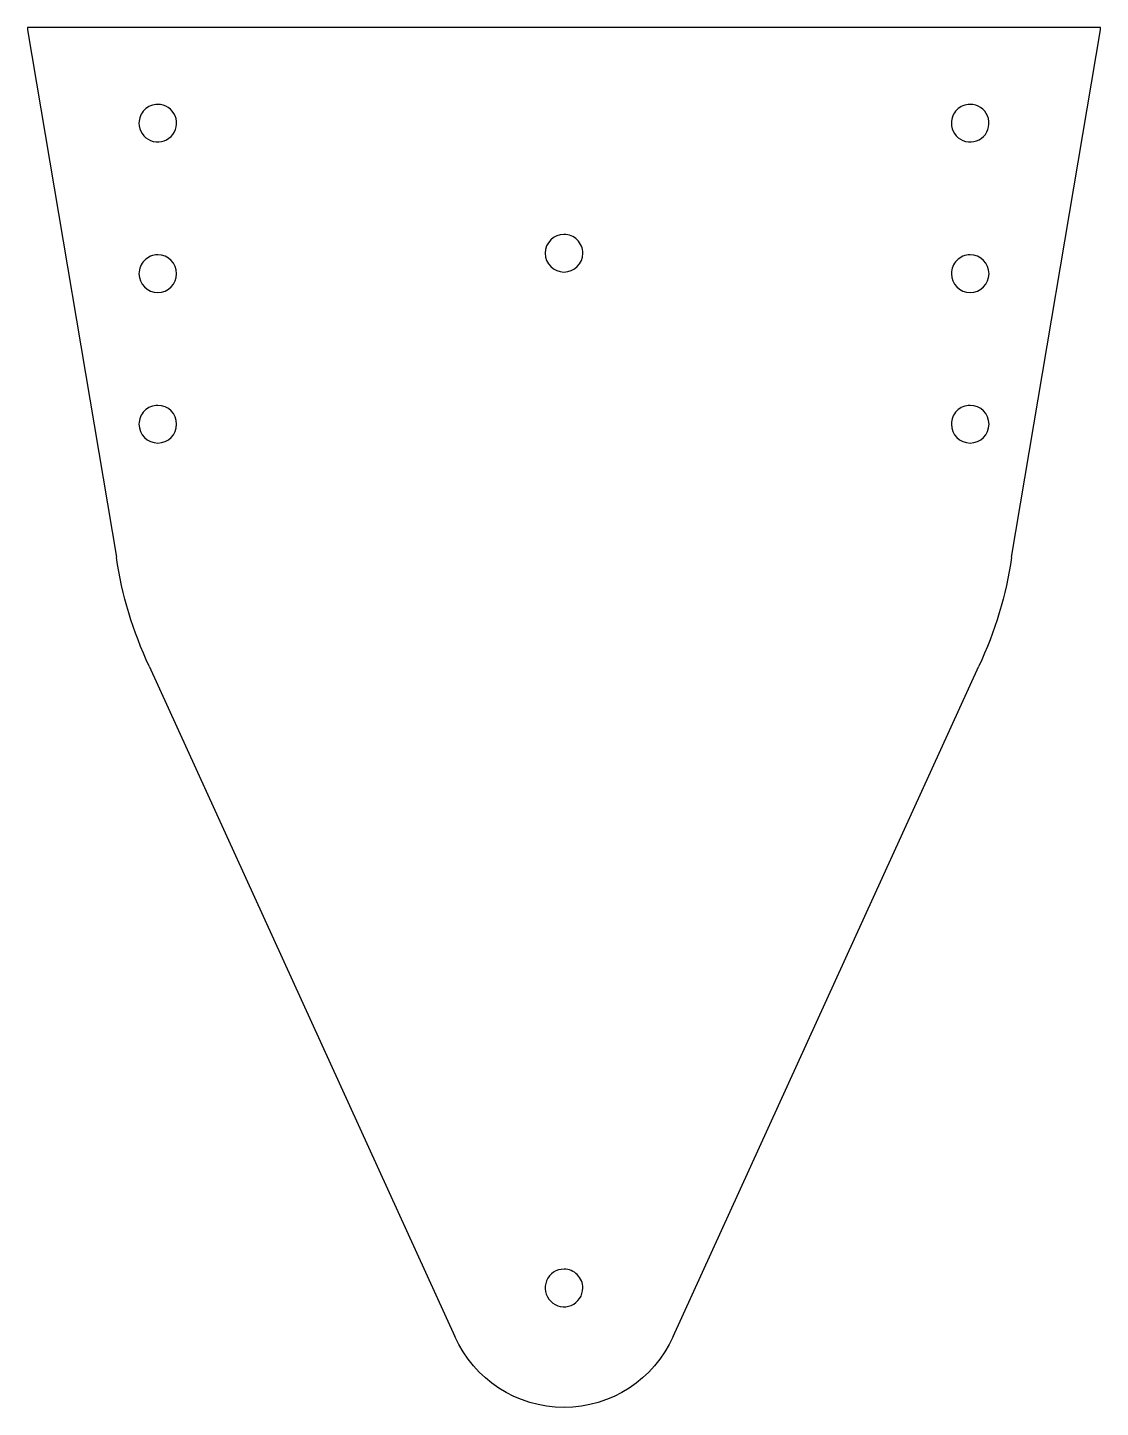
# Model space of a CAD drawing. Header units: millimetres. Extents: x 193 to 307, y 174 to 321.
import ezdxf

# ---------------------------------------------------------------- set-up
doc = ezdxf.new("R2010")
doc.units = ezdxf.units.MM
doc.layers.add('Layer_1', color=7, linetype='CONTINUOUS')

msp = doc.modelspace()

# ---------------------------------------------------------------- linework, layer by layer
at = {"layer": 'Layer_1', "color": 7}
for points in [[(297.35066, 264.78881), (306.78967, 320.84343), (306.78967, 321.09743), (192.74367, 321.09743), (192.74367, 320.84343), (202.18268, 264.78881)], [(205.67915, 253.20799), (238.16466, 181.94777)], [(261.36868, 181.94777), (293.85419, 253.20799)]]:
    msp.add_lwpolyline(points, dxfattribs=at)
for points in [[(204.585286, 310.93808)], [(290.945286, 310.93808)], [(249.76666, 299.114093)], [(204.585286, 294.93808)], [(290.945286, 294.93808)], [(204.585286, 278.93808)], [(290.945286, 278.93808)], [(249.76668, 189.114764)]]:
    msp.add_lwpolyline(points, close=True, dxfattribs=at)
for points in [[(206.58643, 312.939223), (206.055694, 312.939223), (205.546695, 312.728389), (205.171408, 312.353102)], [(208.435246, 311.703884), (208.125507, 312.451661), (207.395817, 312.939223), (206.58643, 312.939223)], [(292.94643, 312.939223), (292.415694, 312.939223), (291.906695, 312.728389), (291.531408, 312.353102)], [(294.795246, 311.703884), (294.485507, 312.451661), (293.755817, 312.939223), (292.94643, 312.939223)], [(205.171408, 312.353102), (204.796121, 311.977815), (204.585286, 311.468816), (204.585286, 310.93808)], [(208.001452, 309.523058), (208.573775, 310.095381), (208.744985, 310.956108), (208.435246, 311.703884)], [(291.531408, 312.353102), (291.156121, 311.977815), (290.945286, 311.468816), (290.945286, 310.93808)], [(294.361452, 309.523058), (294.933775, 310.095381), (295.104985, 310.956108), (294.795246, 311.703884)], [(204.585286, 310.93808), (204.585286, 310.128693), (205.072849, 309.399003), (205.820626, 309.089264)], [(205.820626, 309.089264), (206.568402, 308.779525), (207.429129, 308.950735), (208.001452, 309.523058)], [(290.945286, 310.93808), (290.945286, 310.128693), (291.432849, 309.399003), (292.180626, 309.089264)], [(292.180626, 309.089264), (292.928402, 308.779525), (293.789129, 308.950735), (294.361452, 309.523058)], [(249.76666, 299.114093), (248.661459, 299.114093), (247.765517, 298.218151), (247.765517, 297.11295)], [(251.181682, 298.527972), (250.806395, 298.903259), (250.297396, 299.114093), (249.76666, 299.114093)], [(251.767804, 297.11295), (251.767804, 297.643686), (251.556969, 298.152685), (251.181682, 298.527972)], [(205.171408, 296.353102), (204.796121, 295.977815), (204.585286, 295.468816), (204.585286, 294.93808)], [(206.58643, 296.939224), (206.055694, 296.939224), (205.546695, 296.728389), (205.171408, 296.353102)], [(208.587573, 294.93808), (208.587573, 296.043281), (207.691631, 296.939224), (206.58643, 296.939224)], [(247.765517, 297.11295), (247.765517, 296.007749), (248.661459, 295.111806), (249.76666, 295.111807)], [(249.76666, 295.111807), (250.871861, 295.111807), (251.767804, 296.007749), (251.767804, 297.11295)], [(291.531408, 296.353102), (291.156121, 295.977815), (290.945286, 295.468816), (290.945286, 294.93808)], [(292.94643, 296.939224), (292.415694, 296.939224), (291.906695, 296.728389), (291.531408, 296.353102)], [(294.947573, 294.93808), (294.947573, 296.043281), (294.051631, 296.939224), (292.94643, 296.939224)], [(204.585286, 294.93808), (204.585287, 293.832879), (205.481229, 292.936937), (206.58643, 292.936937)], [(206.58643, 292.936937), (207.691631, 292.936937), (208.587573, 293.832879), (208.587573, 294.93808)], [(290.945286, 294.93808), (290.945287, 293.832879), (291.841229, 292.936937), (292.94643, 292.936937)], [(292.94643, 292.936937), (294.051631, 292.936937), (294.947573, 293.832879), (294.947573, 294.93808)], [(205.171408, 280.353102), (204.796121, 279.977815), (204.585286, 279.468816), (204.585286, 278.93808)], [(206.58643, 280.939224), (206.055694, 280.939224), (205.546695, 280.728389), (205.171408, 280.353102)], [(208.587573, 278.93808), (208.587573, 280.043281), (207.691631, 280.939224), (206.58643, 280.939224)], [(291.531408, 280.353102), (291.156121, 279.977815), (290.945286, 279.468816), (290.945286, 278.93808)], [(292.94643, 280.939224), (292.415694, 280.939224), (291.906695, 280.728389), (291.531408, 280.353102)], [(294.947573, 278.93808), (294.947573, 280.043281), (294.051631, 280.939224), (292.94643, 280.939224)], [(204.585286, 278.93808), (204.585286, 277.832879), (205.481229, 276.936937), (206.58643, 276.936937)], [(206.58643, 276.936937), (207.691631, 276.936937), (208.587573, 277.832879), (208.587573, 278.93808)], [(290.945286, 278.93808), (290.945286, 277.832879), (291.841229, 276.936937), (292.94643, 276.936937)], [(292.94643, 276.936937), (294.051631, 276.936937), (294.947573, 277.832879), (294.947573, 278.93808)], [(205.68429, 253.20528), (203.935038, 256.876337), (202.758973, 260.774614), (202.19397, 264.77457)], [(297.34611, 264.77311), (296.780535, 260.774164), (295.603281, 256.87687), (293.85226, 253.20674)], [(247.917864, 187.879424), (247.608125, 187.131648), (247.779335, 186.270921), (248.351658, 185.698598)], [(249.76668, 189.114764), (248.957293, 189.114764), (248.227603, 188.627201), (247.917864, 187.879424)], [(251.181702, 188.528642), (250.806415, 188.903929), (250.297416, 189.114764), (249.76668, 189.114764)], [(251.767824, 187.11362), (251.767824, 187.644356), (251.556989, 188.153355), (251.181702, 188.528642)], [(250.532484, 185.264804), (251.280261, 185.574543), (251.767824, 186.304233), (251.767824, 187.11362)], [(248.351658, 185.698598), (248.923981, 185.126275), (249.784708, 184.955065), (250.532484, 185.264804)], [(249.76668, 174.41508), (244.749208, 174.415081), (240.202191, 177.369471), (238.16356, 181.95412)], [(261.3698, 181.95412), (259.331169, 177.369471), (254.784152, 174.415081), (249.76668, 174.41508)]]:
    msp.add_open_spline(points, degree=3, dxfattribs=at)

doc.saveas('drawing.dxf')
